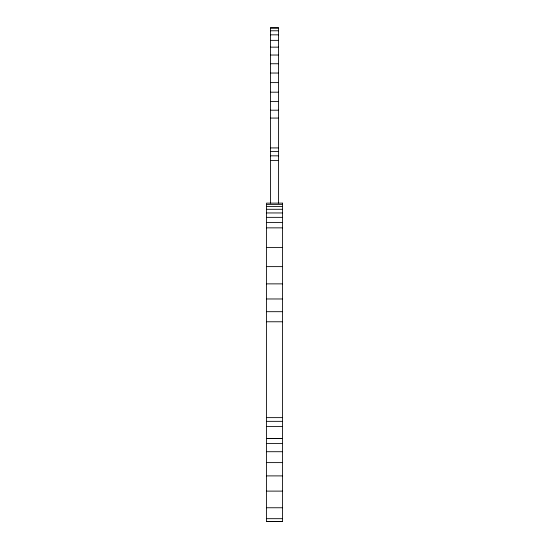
<?xml version="1.0" encoding="UTF-8"?>
<svg xmlns="http://www.w3.org/2000/svg" width="549" height="549" viewBox="0 0 549 549"><rect width="100%" height="100%" fill="white"/><g stroke="black" fill="none" stroke-linecap="round" stroke-linejoin="round"><path stroke-width="0.82" d="M270.513 28.287L278.487 28.287M270.513 30.778L278.487 30.778M270.513 34.841L278.487 34.841M270.513 40.358L278.487 40.358M270.513 47.152L278.487 47.152M270.513 55.03L278.487 55.03M270.513 63.746L278.487 63.746M270.513 73.038L278.487 73.038M270.513 82.611L278.487 82.611M270.513 92.191L278.487 92.191M270.513 101.483L278.487 101.483M270.513 110.198L278.487 110.198M270.513 118.069L278.487 118.069M270.513 147.921L278.487 147.921M270.513 151.531L278.487 151.531M270.513 155.834L278.487 155.834M270.513 160.493L278.487 160.493M266.533 204.386L282.467 204.386M266.533 206.445L282.467 206.445M266.533 209.299L282.467 209.299M266.533 212.95L282.467 212.95M266.533 217.356L282.467 217.356M266.533 222.496L282.467 222.496M266.533 227.856L282.467 227.856M266.533 247.51L282.467 247.51M266.533 266.622L282.467 266.622M266.533 283.867L282.467 283.867M266.533 298.972L282.467 298.972M266.533 311.688L282.467 311.688M266.533 321.769L282.467 321.769M266.533 417.631L282.467 417.631M266.533 421.344L282.467 421.344M266.533 426.408L282.467 426.408M266.533 438.514L282.467 438.514M266.533 438.589L282.467 438.589M266.533 443.517L282.467 443.517M266.533 451.71L282.467 451.71M266.533 462.608L282.467 462.608M266.533 475.894L282.467 475.894M266.533 491.115L282.467 491.115M266.533 507.756L282.467 507.756M266.533 518.681L282.467 518.681M266.533 521.44L282.467 521.44M278.487 203.123L278.487 27.45L270.513 27.45L270.513 203.123M282.467 203.123L266.533 203.123L266.533 521.55L282.467 521.55L282.467 203.123"/></g></svg>
